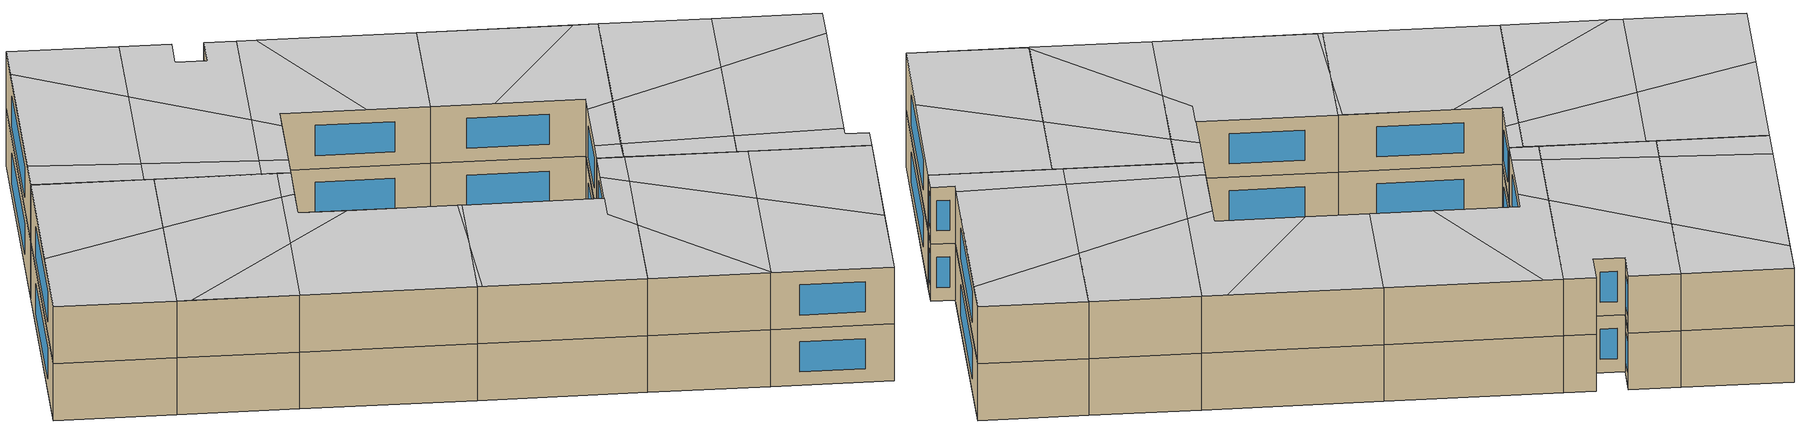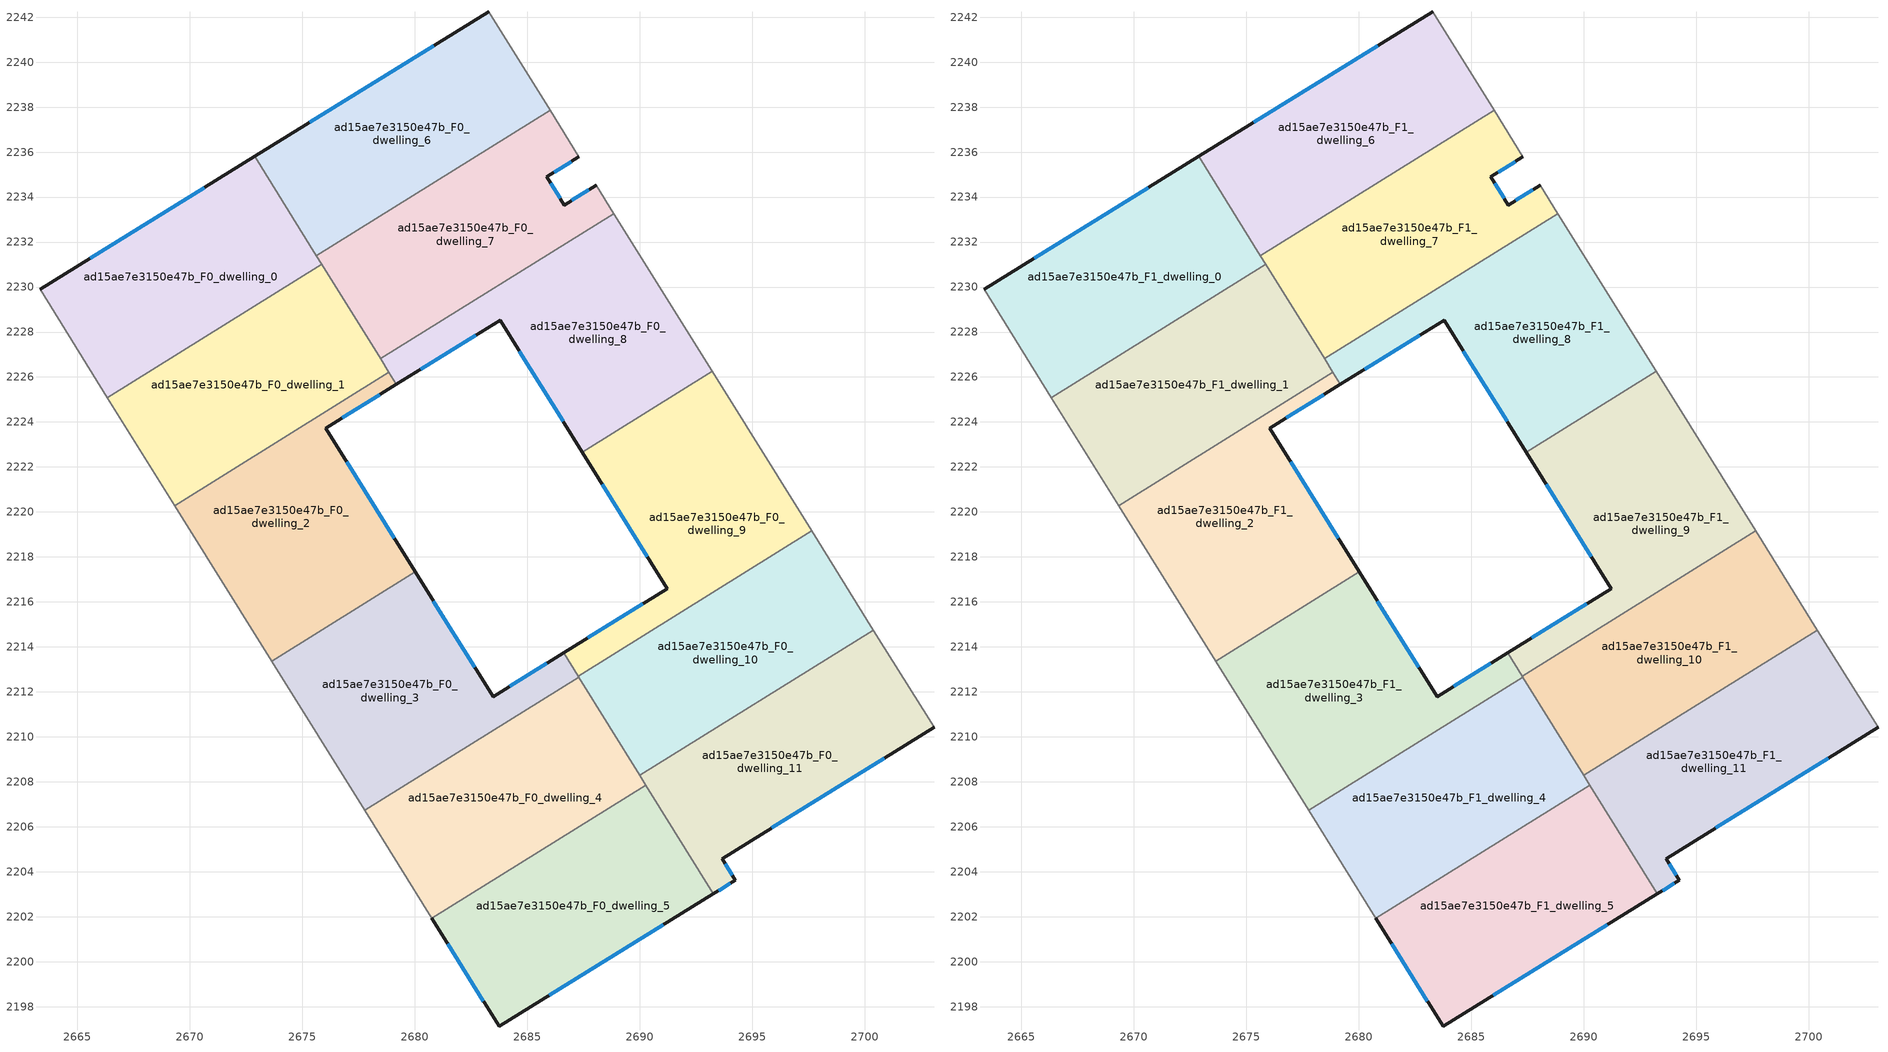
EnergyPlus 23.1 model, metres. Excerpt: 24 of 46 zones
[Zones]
ad15ae7e3150e47b_F0_dwelling_0
 floor ground (EU_floor_Construction): 2672.87,2235.8 2675.86,2231.01 2666.33,2225.08 2663.33,2229.9 z0
 wall outside (EU_wall_Construction): 2672.87,2235.8 2663.33,2229.9 z0:3
 wall to ad15ae7e3150e47b_F0_dwelling_1 (EU_wall_Construction): 2666.33,2225.08 2675.86,2231.01 z0:3
 wall adiabatic (EU_wall_Construction): 2663.33,2229.9 2666.33,2225.08 z0:3
 wall to ad15ae7e3150e47b_F0_dwelling_6 (EU_wall_Construction): 2675.62,2231.39 2672.87,2235.8 z0:3
 wall to ad15ae7e3150e47b_F0_dwelling_7 (EU_wall_Construction): 2675.86,2231.01 2675.62,2231.39 z0:3
 window (EU_Window_Construction): 2670.63,2234.42 2665.57,2231.28 z0.7:2.3
ad15ae7e3150e47b_F0_dwelling_1
 floor ground (EU_floor_Construction): 2675.86,2231.01 2678.85,2226.2 2669.33,2220.28 2666.33,2225.08 z0
 wall to ad15ae7e3150e47b_F0_dwelling_2 (EU_wall_Construction): 2669.33,2220.28 2678.85,2226.2 z0:3
 wall adiabatic (EU_wall_Construction): 2666.33,2225.08 2669.33,2220.28 z0:3
 wall to ad15ae7e3150e47b_F0_dwelling_7 (EU_wall_Construction): 2678.47,2226.81 2675.86,2231.01 z0:3
 wall to ad15ae7e3150e47b_F0_dwelling_8 (EU_wall_Construction): 2678.85,2226.2 2678.47,2226.81 z0:3
ad15ae7e3150e47b_F0_dwelling_10
 floor ground (EU_floor_Construction): 2697.65,2219.16 2700.39,2214.75 2690,2208.28 2687.26,2212.69 z0
 wall to ad15ae7e3150e47b_F0_dwelling_9 (EU_wall_Construction): 2697.65,2219.16 2687.26,2212.69 z0:3
 wall adiabatic (EU_wall_Construction): 2700.39,2214.75 2697.65,2219.16 z0:3
 wall to ad15ae7e3150e47b_F0_dwelling_11 (EU_wall_Construction): 2690,2208.28 2700.39,2214.75 z0:3
 wall to ad15ae7e3150e47b_F0_dwelling_4 (EU_wall_Construction): 2687.28,2212.65 2690,2208.28 z0:3
 wall to ad15ae7e3150e47b_F0_dwelling_3 (EU_wall_Construction): 2687.26,2212.69 2687.28,2212.65 z0:3
ad15ae7e3150e47b_F0_dwelling_11
 floor ground (EU_floor_Construction): 2700.39,2214.75 2703.09,2210.42 2693.66,2204.58 2694.26,2203.62 2693.28,2203.02 2690,2208.28 z0
 wall outside (EU_wall_Construction): 2693.28,2203.02 2694.26,2203.62 2693.66,2204.58 2703.09,2210.42 z0:3
 wall adiabatic (EU_wall_Construction): 2703.09,2210.42 2700.39,2214.75 z0:3
 wall to ad15ae7e3150e47b_F0_dwelling_5 (EU_wall_Construction): 2690.28,2207.84 2693.28,2203.02 z0:3
 wall to ad15ae7e3150e47b_F0_dwelling_4 (EU_wall_Construction): 2690,2208.28 2690.28,2207.84 z0:3
 window (EU_Window_Construction): 2693.51,2203.16 2694.03,2203.48 / 2695.87,2205.96 2700.87,2209.05 / 2694.12,2203.85 2693.8,2204.36 z0.7:2.3
ad15ae7e3150e47b_F0_dwelling_2
 floor ground (EU_floor_Construction): 2679.18,2225.67 2676.03,2223.72 2680.01,2217.34 2673.63,2213.37 2669.33,2220.28 2678.85,2226.2 z0
 wall outside (EU_wall_Construction): 2680.01,2217.34 2676.03,2223.72 2679.18,2225.67 z0:3
 wall to ad15ae7e3150e47b_F0_dwelling_3 (EU_wall_Construction): 2673.63,2213.37 2680.01,2217.34 z0:3
 wall adiabatic (EU_wall_Construction): 2669.33,2220.28 2673.63,2213.37 z0:3
 wall to ad15ae7e3150e47b_F0_dwelling_8 (EU_wall_Construction): 2679.18,2225.67 2678.85,2226.2 z0:3
 window (EU_Window_Construction): 2676.77,2224.18 2678.44,2225.21 / 2679.08,2218.84 2676.97,2222.22 z0.7:2.3
ad15ae7e3150e47b_F0_dwelling_3
 floor ground (EU_floor_Construction): 2686.61,2213.73 2687.28,2212.65 2677.77,2206.73 2673.63,2213.37 2680.01,2217.34 2683.48,2211.79 z0
 wall outside (EU_wall_Construction): 2686.61,2213.73 2683.48,2211.79 2680.01,2217.34 z0:3
 wall to ad15ae7e3150e47b_F0_dwelling_4 (EU_wall_Construction): 2677.77,2206.73 2687.28,2212.65 z0:3
 wall adiabatic (EU_wall_Construction): 2673.63,2213.37 2677.77,2206.73 z0:3
 wall to ad15ae7e3150e47b_F0_dwelling_9 (EU_wall_Construction): 2687.26,2212.69 2686.61,2213.73 z0:3
 window (EU_Window_Construction): 2685.88,2213.27 2684.21,2212.24 / 2682.66,2213.09 2680.83,2216.04 z0.7:2.3
ad15ae7e3150e47b_F0_dwelling_4
 floor ground (EU_floor_Construction): 2687.28,2212.65 2690.28,2207.84 2680.76,2201.92 2677.77,2206.73 z0
 wall to ad15ae7e3150e47b_F0_dwelling_5 (EU_wall_Construction): 2680.76,2201.92 2690.28,2207.84 z0:3
 wall adiabatic (EU_wall_Construction): 2677.77,2206.73 2680.76,2201.92 z0:3
ad15ae7e3150e47b_F0_dwelling_5
 floor ground (EU_floor_Construction): 2690.28,2207.84 2693.28,2203.02 2683.75,2197.12 2680.76,2201.92 z0
 wall outside (EU_wall_Construction): 2680.76,2201.92 2683.75,2197.12 2693.28,2203.02 z0:3
 window (EU_Window_Construction): 2685.99,2198.51 2691.04,2201.64 / 2681.46,2200.79 2683.05,2198.25 z0.7:2.3
ad15ae7e3150e47b_F0_dwelling_6
 floor ground (EU_floor_Construction): 2683.28,2242.25 2686.01,2237.85 2675.62,2231.39 2672.87,2235.8 z0
 wall outside (EU_wall_Construction): 2683.28,2242.25 2672.87,2235.8 z0:3
 wall to ad15ae7e3150e47b_F0_dwelling_7 (EU_wall_Construction): 2675.62,2231.39 2686.01,2237.85 z0:3
 wall adiabatic (EU_wall_Construction): 2686.01,2237.85 2683.28,2242.25 z0:3
 window (EU_Window_Construction): 2680.84,2240.74 2675.32,2237.32 z0.7:2.3
ad15ae7e3150e47b_F0_dwelling_7
 floor ground (EU_floor_Construction): 2687.29,2235.79 2685.86,2234.9 2686.64,2233.65 2688.06,2234.54 2688.85,2233.27 2678.47,2226.81 2675.62,2231.39 2686.01,2237.85 z0
 wall outside (EU_wall_Construction): 2688.06,2234.54 2686.64,2233.65 2685.86,2234.9 2687.29,2235.79 z0:3
 wall to ad15ae7e3150e47b_F0_dwelling_8 (EU_wall_Construction): 2678.47,2226.81 2688.85,2233.27 z0:3
 wall adiabatic (EU_wall_Construction): 2687.29,2235.79 2686.01,2237.85 / 2688.85,2233.27 2688.06,2234.54 z0:3
 window (EU_Window_Construction): 2686.19,2235.11 2686.96,2235.58 / 2686.46,2233.94 2686.04,2234.61 / 2687.73,2234.33 2686.97,2233.86 z0.7:2.3
ad15ae7e3150e47b_F0_dwelling_8
 floor ground (EU_floor_Construction): 2688.85,2233.27 2693.22,2226.25 2687.45,2222.66 2683.79,2228.53 2679.18,2225.67 2678.47,2226.81 z0
 wall outside (EU_wall_Construction): 2679.18,2225.67 2683.79,2228.53 2687.45,2222.66 z0:3
 wall adiabatic (EU_wall_Construction): 2693.22,2226.25 2688.85,2233.27 z0:3
 wall to ad15ae7e3150e47b_F0_dwelling_9 (EU_wall_Construction): 2687.45,2222.66 2693.22,2226.25 z0:3
 window (EU_Window_Construction): 2680.26,2226.34 2682.71,2227.85 / 2684.65,2227.15 2686.59,2224.04 z0.7:2.3
ad15ae7e3150e47b_F0_dwelling_9
 floor ground (EU_floor_Construction): 2693.22,2226.25 2697.65,2219.16 2687.26,2212.69 2686.61,2213.73 2691.23,2216.59 2687.45,2222.66 z0
 wall outside (EU_wall_Construction): 2687.45,2222.66 2691.23,2216.59 2686.61,2213.73 z0:3
 wall adiabatic (EU_wall_Construction): 2697.65,2219.16 2693.22,2226.25 z0:3
 window (EU_Window_Construction): 2690.15,2215.92 2687.7,2214.4 / 2688.34,2221.23 2690.34,2218.01 z0.7:2.3
ad15ae7e3150e47b_F1_dwelling_0
 floor to ad15ae7e3150e47b_F0_dwelling_0 (EU_floor_Construction): 2672.87,2235.8 2675.86,2231.01 2666.33,2225.08 2663.33,2229.9 z3
 wall outside (EU_wall_Construction): 2672.87,2235.8 2663.33,2229.9 z3:6
 wall to ad15ae7e3150e47b_F1_dwelling_1 (EU_wall_Construction): 2666.33,2225.08 2675.86,2231.01 z3:6
 wall adiabatic (EU_wall_Construction): 2663.33,2229.9 2666.33,2225.08 z3:6
 wall to ad15ae7e3150e47b_F1_dwelling_6 (EU_wall_Construction): 2675.62,2231.39 2672.87,2235.8 z3:6
 wall to ad15ae7e3150e47b_F1_dwelling_7 (EU_wall_Construction): 2675.86,2231.01 2675.62,2231.39 z3:6
 window (EU_Window_Construction): 2670.63,2234.42 2665.57,2231.28 z3.7:5.3
 ceiling to ad15ae7e3150e47b_F2_dwelling_3 (EU_floor_Construction): 2675.86,2231.01 2672.87,2235.8 2667.12,2232.24 2672.04,2228.64 z6
 ceiling to ad15ae7e3150e47b_F2_dwelling_4 (EU_floor_Construction): 2672.04,2228.64 2667.12,2232.24 2663.33,2229.9 2666.33,2225.08 z6
ad15ae7e3150e47b_F1_dwelling_1
 floor to ad15ae7e3150e47b_F0_dwelling_1 (EU_floor_Construction): 2675.86,2231.01 2678.85,2226.2 2669.33,2220.28 2666.33,2225.08 z3
 wall to ad15ae7e3150e47b_F1_dwelling_2 (EU_wall_Construction): 2669.33,2220.28 2678.85,2226.2 z3:6
 wall adiabatic (EU_wall_Construction): 2666.33,2225.08 2669.33,2220.28 z3:6
 wall to ad15ae7e3150e47b_F1_dwelling_7 (EU_wall_Construction): 2678.47,2226.81 2675.86,2231.01 z3:6
 wall to ad15ae7e3150e47b_F1_dwelling_8 (EU_wall_Construction): 2678.85,2226.2 2678.47,2226.81 z3:6
 ceiling to ad15ae7e3150e47b_F2_dwelling_4 (EU_floor_Construction): 2676.97,2225.03 2672.04,2228.64 2666.33,2225.08 2666.69,2224.51 2673.37,2222.79 z6
 ceiling to ad15ae7e3150e47b_F2_dwelling_3 (EU_floor_Construction): 2678.85,2226.2 2675.86,2231.01 2672.04,2228.64 2676.97,2225.03 z6
 ceiling to ad15ae7e3150e47b_F2_dwelling_5 (EU_floor_Construction): 2673.37,2222.79 2666.69,2224.51 2669.33,2220.28 z6
ad15ae7e3150e47b_F1_dwelling_10
 floor to ad15ae7e3150e47b_F0_dwelling_10 (EU_floor_Construction): 2697.65,2219.16 2700.39,2214.75 2690,2208.28 2687.26,2212.69 z3
 wall to ad15ae7e3150e47b_F1_dwelling_9 (EU_wall_Construction): 2697.65,2219.16 2687.26,2212.69 z3:6
 wall adiabatic (EU_wall_Construction): 2700.39,2214.75 2697.65,2219.16 z3:6
 wall to ad15ae7e3150e47b_F1_dwelling_11 (EU_wall_Construction): 2690,2208.28 2700.39,2214.75 z3:6
 wall to ad15ae7e3150e47b_F1_dwelling_4 (EU_wall_Construction): 2687.28,2212.65 2690,2208.28 z3:6
 wall to ad15ae7e3150e47b_F1_dwelling_3 (EU_wall_Construction): 2687.26,2212.69 2687.28,2212.65 z3:6
 ceiling adiabatic (EU_roof_Construction): 2700.39,2214.75 2697.65,2219.15 2691.6,2215.39 2696.61,2212.39 z6
 ceiling to ad15ae7e3150e47b_F2_dwelling_9 (EU_floor_Construction): 2696.61,2212.39 2691.6,2215.39 2688.29,2213.33 2691.23,2209.04 z6
 ceiling to ad15ae7e3150e47b_F2_dwelling_8 (EU_floor_Construction): 2691.23,2209.04 2688.29,2213.33 2687.26,2212.69 2690,2208.28 z6
ad15ae7e3150e47b_F1_dwelling_11
 floor to ad15ae7e3150e47b_F0_dwelling_11 (EU_floor_Construction): 2700.39,2214.75 2703.09,2210.42 2693.66,2204.58 2694.26,2203.62 2693.28,2203.02 2690,2208.28 z3
 wall outside (EU_wall_Construction): 2693.28,2203.02 2694.26,2203.62 2693.66,2204.58 2703.09,2210.42 z3:6
 wall adiabatic (EU_wall_Construction): 2703.09,2210.42 2700.39,2214.75 z3:6
 wall to ad15ae7e3150e47b_F1_dwelling_5 (EU_wall_Construction): 2690.28,2207.84 2693.28,2203.02 z3:6
 wall to ad15ae7e3150e47b_F1_dwelling_4 (EU_wall_Construction): 2690,2208.28 2690.28,2207.84 z3:6
 window (EU_Window_Construction): 2693.51,2203.16 2694.03,2203.48 / 2695.87,2205.96 2700.87,2209.05 / 2694.12,2203.85 2693.8,2204.36 z3.7:5.3
 ceiling to ad15ae7e3150e47b_F2_dwelling_9 (EU_floor_Construction): 2701.52,2209.46 2696.61,2212.39 2691.23,2209.04 2694.09,2204.85 z6
 ceiling adiabatic (EU_roof_Construction): 2703.09,2210.42 2700.39,2214.75 2696.61,2212.39 2701.52,2209.46 z6
 ceiling to ad15ae7e3150e47b_F2_dwelling_8 (EU_floor_Construction): 2694.26,2203.62 2693.66,2204.58 2694.09,2204.85 2691.23,2209.04 2690,2208.28 2693.28,2203.02 z6
ad15ae7e3150e47b_F1_dwelling_2
 floor to ad15ae7e3150e47b_F0_dwelling_2 (EU_floor_Construction): 2679.18,2225.67 2676.03,2223.72 2680.01,2217.34 2673.63,2213.37 2669.33,2220.28 2678.85,2226.2 z3
 wall outside (EU_wall_Construction): 2680.01,2217.34 2676.03,2223.72 2679.18,2225.67 z3:6
 wall to ad15ae7e3150e47b_F1_dwelling_3 (EU_wall_Construction): 2673.63,2213.37 2680.01,2217.34 z3:6
 wall adiabatic (EU_wall_Construction): 2669.33,2220.28 2673.63,2213.37 z3:6
 wall to ad15ae7e3150e47b_F1_dwelling_8 (EU_wall_Construction): 2679.18,2225.67 2678.85,2226.2 z3:6
 window (EU_Window_Construction): 2676.77,2224.18 2678.44,2225.21 / 2679.08,2218.84 2676.97,2222.22 z3.7:5.3
 ceiling to ad15ae7e3150e47b_F2_dwelling_5 (EU_floor_Construction): 2677.15,2215.56 2679.91,2217.51 2677.23,2221.8 2673.37,2222.79 2669.33,2220.28 2673.63,2213.37 z6
 ceiling to ad15ae7e3150e47b_F2_dwelling_4 (EU_floor_Construction): 2677.23,2221.8 2676.03,2223.72 2677.51,2224.64 2676.97,2225.03 2673.37,2222.79 z6
 ceiling to ad15ae7e3150e47b_F2_dwelling_6 (EU_floor_Construction): 2680.01,2217.34 2679.91,2217.51 2677.15,2215.56 z6
 ceiling to ad15ae7e3150e47b_F2_dwelling_3 (EU_floor_Construction): 2679.18,2225.67 2678.85,2226.2 2676.97,2225.03 2677.51,2224.64 z6
ad15ae7e3150e47b_F1_dwelling_3
 floor to ad15ae7e3150e47b_F0_dwelling_3 (EU_floor_Construction): 2686.61,2213.73 2687.28,2212.65 2677.77,2206.73 2673.63,2213.37 2680.01,2217.34 2683.48,2211.79 z3
 wall outside (EU_wall_Construction): 2686.61,2213.73 2683.48,2211.79 2680.01,2217.34 z3:6
 wall to ad15ae7e3150e47b_F1_dwelling_4 (EU_wall_Construction): 2677.77,2206.73 2687.28,2212.65 z3:6
 wall adiabatic (EU_wall_Construction): 2673.63,2213.37 2677.77,2206.73 z3:6
 wall to ad15ae7e3150e47b_F1_dwelling_9 (EU_wall_Construction): 2687.26,2212.69 2686.61,2213.73 z3:6
 window (EU_Window_Construction): 2685.88,2213.27 2684.21,2212.24 / 2682.66,2213.09 2680.83,2216.04 z3.7:5.3
 ceiling to ad15ae7e3150e47b_F2_dwelling_6 (EU_floor_Construction): 2681.99,2209.36 2682.24,2211.02 2683.48,2211.79 2680.01,2217.34 2677.15,2215.56 2673.76,2213.16 2677.77,2206.73 z6
 ceiling to ad15ae7e3150e47b_F2_dwelling_5 (EU_floor_Construction): 2677.15,2215.56 2673.63,2213.37 2673.76,2213.16 z6
 ceiling to ad15ae7e3150e47b_F2_dwelling_7 (EU_floor_Construction): 2685.39,2211.48 2685.12,2212.8 2682.24,2211.01 2681.99,2209.36 z6
 ceiling to ad15ae7e3150e47b_F2_dwelling_8 (EU_floor_Construction): 2687.28,2212.65 2686.61,2213.73 2685.12,2212.8 2685.39,2211.48 z6
ad15ae7e3150e47b_F1_dwelling_4
 floor to ad15ae7e3150e47b_F0_dwelling_4 (EU_floor_Construction): 2687.28,2212.65 2690.28,2207.84 2680.76,2201.92 2677.77,2206.73 z3
 wall to ad15ae7e3150e47b_F1_dwelling_5 (EU_wall_Construction): 2680.76,2201.92 2690.28,2207.84 z3:6
 wall adiabatic (EU_wall_Construction): 2677.77,2206.73 2680.76,2201.92 z3:6
 ceiling to ad15ae7e3150e47b_F2_dwelling_7 (EU_floor_Construction): 2686.59,2205.55 2685.39,2211.48 2681.99,2209.36 2680.86,2201.99 z6
 ceiling to ad15ae7e3150e47b_F2_dwelling_8 (EU_floor_Construction): 2690.28,2207.84 2687.28,2212.65 2685.39,2211.48 2686.59,2205.55 z6
 ceiling adiabatic (EU_roof_Construction): 2680.86,2201.99 2681.99,2209.36 2677.77,2206.73 2680.76,2201.92 z6
ad15ae7e3150e47b_F1_dwelling_5
 floor to ad15ae7e3150e47b_F0_dwelling_5 (EU_floor_Construction): 2690.28,2207.84 2693.28,2203.02 2683.75,2197.12 2680.76,2201.92 z3
 wall outside (EU_wall_Construction): 2680.76,2201.92 2683.75,2197.12 2693.28,2203.02 z3:6
 window (EU_Window_Construction): 2685.99,2198.51 2691.04,2201.64 / 2681.46,2200.79 2683.05,2198.25 z3.7:5.3
 ceiling to ad15ae7e3150e47b_F2_dwelling_7 (EU_floor_Construction): 2687.79,2199.62 2686.59,2205.55 2680.86,2201.99 2680.84,2201.8 2683.75,2197.12 z6
 ceiling adiabatic (EU_roof_Construction): 2693.28,2203.02 2690.28,2207.84 2686.59,2205.55 2687.79,2199.62 z6
ad15ae7e3150e47b_F1_dwelling_6
 floor to ad15ae7e3150e47b_F0_dwelling_6 (EU_floor_Construction): 2683.28,2242.25 2686.01,2237.85 2675.62,2231.39 2672.87,2235.8 z3
 wall outside (EU_wall_Construction): 2683.28,2242.25 2672.87,2235.8 z3:6
 wall to ad15ae7e3150e47b_F1_dwelling_7 (EU_wall_Construction): 2675.62,2231.39 2686.01,2237.85 z3:6
 wall adiabatic (EU_wall_Construction): 2686.01,2237.85 2683.28,2242.25 z3:6
 window (EU_Window_Construction): 2680.84,2240.74 2675.32,2237.32 z3.7:5.3
 ceiling to ad15ae7e3150e47b_F2_dwelling_2 (EU_floor_Construction): 2682.1,2235.42 2681.52,2241.16 2674.32,2236.7 2676.87,2232.16 z6
 ceiling to ad15ae7e3150e47b_F2_dwelling_1 (EU_floor_Construction): 2686.01,2237.85 2683.28,2242.25 2681.52,2241.16 2682.1,2235.42 z6
 ceiling to ad15ae7e3150e47b_F2_dwelling_3 (EU_floor_Construction): 2676.87,2232.16 2674.32,2236.7 2672.87,2235.8 2675.62,2231.39 z6
ad15ae7e3150e47b_F1_dwelling_7
 floor to ad15ae7e3150e47b_F0_dwelling_7 (EU_floor_Construction): 2687.29,2235.79 2685.86,2234.9 2686.64,2233.65 2688.06,2234.54 2688.85,2233.27 2678.47,2226.81 2675.62,2231.39 2686.01,2237.85 z3
 wall outside (EU_wall_Construction): 2688.06,2234.54 2686.64,2233.65 2685.86,2234.9 2687.29,2235.79 z3:6
 wall to ad15ae7e3150e47b_F1_dwelling_8 (EU_wall_Construction): 2678.47,2226.81 2688.85,2233.27 z3:6
 wall adiabatic (EU_wall_Construction): 2687.29,2235.79 2686.01,2237.85 / 2688.85,2233.27 2688.06,2234.54 z3:6
 window (EU_Window_Construction): 2686.19,2235.11 2686.96,2235.58 / 2686.46,2233.94 2686.04,2234.61 / 2687.73,2234.33 2686.97,2233.86 z3.7:5.3
 ceiling to ad15ae7e3150e47b_F2_dwelling_1 (EU_floor_Construction): 2688.85,2233.27 2688.06,2234.54 2686.64,2233.65 2685.86,2234.9 2687.29,2235.79 2686.01,2237.85 2682.1,2235.42 2682.7,2229.44 z6
 ceiling to ad15ae7e3150e47b_F2_dwelling_2 (EU_floor_Construction): 2682.7,2229.44 2682.1,2235.42 2676.87,2232.16 2679.52,2227.46 z6
 ceiling to ad15ae7e3150e47b_F2_dwelling_3 (EU_floor_Construction): 2679.52,2227.46 2676.87,2232.16 2675.62,2231.39 2678.47,2226.81 z6
ad15ae7e3150e47b_F1_dwelling_8
 floor to ad15ae7e3150e47b_F0_dwelling_8 (EU_floor_Construction): 2688.85,2233.27 2693.22,2226.25 2687.45,2222.66 2683.79,2228.53 2679.18,2225.67 2678.47,2226.81 z3
 wall outside (EU_wall_Construction): 2679.18,2225.67 2683.79,2228.53 2687.45,2222.66 z3:6
 wall adiabatic (EU_wall_Construction): 2693.22,2226.25 2688.85,2233.27 z3:6
 wall to ad15ae7e3150e47b_F1_dwelling_9 (EU_wall_Construction): 2687.45,2222.66 2693.22,2226.25 z3:6
 window (EU_Window_Construction): 2680.26,2226.34 2682.71,2227.85 / 2684.65,2227.15 2686.59,2224.04 z3.7:5.3
 ceiling to ad15ae7e3150e47b_F2_dwelling_0 (EU_floor_Construction): 2693.22,2226.25 2689.34,2232.49 2685.92,2225.11 2687.45,2222.66 z6
 ceiling to ad15ae7e3150e47b_F2_dwelling_1 (EU_floor_Construction): 2685.92,2225.11 2689.34,2232.49 2688.85,2233.27 2682.7,2229.44 2682.85,2227.94 2683.79,2228.53 z6
 ceiling to ad15ae7e3150e47b_F2_dwelling_2 (EU_floor_Construction): 2682.85,2227.94 2682.7,2229.44 2679.52,2227.46 2680.18,2226.29 z6
 ceiling to ad15ae7e3150e47b_F2_dwelling_3 (EU_floor_Construction): 2680.18,2226.29 2679.52,2227.46 2678.47,2226.81 2679.18,2225.67 z6
ad15ae7e3150e47b_F1_dwelling_9
 floor to ad15ae7e3150e47b_F0_dwelling_9 (EU_floor_Construction): 2693.22,2226.25 2697.65,2219.16 2687.26,2212.69 2686.61,2213.73 2691.23,2216.59 2687.45,2222.66 z3
 wall outside (EU_wall_Construction): 2687.45,2222.66 2691.23,2216.59 2686.61,2213.73 z3:6
 wall adiabatic (EU_wall_Construction): 2697.65,2219.16 2693.22,2226.25 z3:6
 window (EU_Window_Construction): 2690.15,2215.92 2687.7,2214.4 / 2688.34,2221.23 2690.34,2218.01 z3.7:5.3
 ceiling to ad15ae7e3150e47b_F2_dwelling_0 (EU_floor_Construction): 2697.02,2220.16 2693.22,2226.25 2687.45,2222.66 2689.01,2220.16 z6
 ceiling to ad15ae7e3150e47b_F2_dwelling_9 (EU_floor_Construction): 2691.6,2215.39 2690.43,2216.09 2687.61,2214.34 2688.29,2213.33 z6
 ceiling to ad15ae7e3150e47b_F2_dwelling_10 (EU_floor_Construction): 2697.65,2219.15 2697.02,2220.16 2689.01,2220.16 2691.23,2216.59 2690.43,2216.09 2691.6,2215.39 z6
 ceiling to ad15ae7e3150e47b_F2_dwelling_8 (EU_floor_Construction): 2688.29,2213.33 2687.61,2214.34 2686.61,2213.73 2687.26,2212.69 z6
[Building]
EU S2 Campaign: North Axis=0; Terrain=City; Solar Distribution=FullExterior
[Site:Location]
Budapest.Ferenc.Liszt.Intl.AP: Latitude=47.437; Longitude=19.256; Time Zone=1; Elevation=185
[SizingPeriod:WeatherFileDays]
AnnualSizingPeriod: Begin Month=1; Begin Day of Month=1; End Month=12; End Day of Month=31; Day of Week for Start Day=Monday; Use Weather File Daylight Saving Period=No; Use Weather File Rain and Snow Indicators=No
[MATERIAL]
EU_InternalMass_Material: Roughness=MediumRough; Thickness=0.1; Conductivity=1; Density=1800; Specific Heat=900; Thermal Absorptance=0.9; Solar Absorptance=0.7; Visible Absorptance=0.7
[MATERIAL:NOMASS] Roughness=MediumRough; Thermal Absorptance=0.9; Solar Absorptance=0.7; Visible Absorptance=0.7
Name | Thermal Resistance
EU_wall_NoMass | 0.832559
EU_roof_NoMass | 1.39638
EU_floor_NoMass | 0.872794
[WINDOWMATERIAL:SIMPLEGLAZINGSYSTEM]
EU_Window_SimpleGlazing: UFactor=2.79869; Solar Heat Gain Coefficient=0.75; Visible Transmittance=0.75
[CONSTRUCTION]
EU_wall_Construction: EU_wall_NoMass
EU_roof_Construction: EU_roof_NoMass
EU_floor_Construction: EU_floor_NoMass
EU_Window_Construction: EU_Window_SimpleGlazing
EU_InternalMass_Construction: EU_InternalMass_Material
[ZONE] Type=1; Multiplier=1; Ceiling Height=autocalculate; Floor Area=autocalculate; Part of Total Floor Area=Yes
Name | Volume
ad15ae7e3150e47b_F0_dwelling_0; ad15ae7e3150e47b_F1_dwelling_0 | 190.538
ad15ae7e3150e47b_F0_dwelling_1; ad15ae7e3150e47b_F1_dwelling_1 | 190.508
ad15ae7e3150e47b_F0_dwelling_10; ad15ae7e3150e47b_F1_dwelling_10 | 190.548
ad15ae7e3150e47b_F0_dwelling_11; ad15ae7e3150e47b_F1_dwelling_11 | 190.506
ad15ae7e3150e47b_F0_dwelling_2; ad15ae7e3150e47b_F1_dwelling_2 | 190.51
ad15ae7e3150e47b_F0_dwelling_3; ad15ae7e3150e47b_F1_dwelling_3 | 190.528
ad15ae7e3150e47b_F0_dwelling_4; ad15ae7e3150e47b_F1_dwelling_4 | 190.527
ad15ae7e3150e47b_F0_dwelling_5; ad15ae7e3150e47b_F1_dwelling_5 | 190.553
ad15ae7e3150e47b_F0_dwelling_6; ad15ae7e3150e47b_F1_dwelling_6 | 190.519
ad15ae7e3150e47b_F0_dwelling_7; ad15ae7e3150e47b_F1_dwelling_7 | 190.54
ad15ae7e3150e47b_F0_dwelling_8; ad15ae7e3150e47b_F1_dwelling_8 | 190.512
ad15ae7e3150e47b_F0_dwelling_9; ad15ae7e3150e47b_F1_dwelling_9 | 190.549
[INTERNALMASS] Construction=EU_InternalMass_Construction
Name | Zone or ZoneList | Surface Area
ad15ae7e3150e47b_F0_dwelling_0_EU_InternalMass | ad15ae7e3150e47b_F0_dwelling_0 | 63.5127
ad15ae7e3150e47b_F0_dwelling_1_EU_InternalMass | ad15ae7e3150e47b_F0_dwelling_1 | 63.5027
ad15ae7e3150e47b_F0_dwelling_2_EU_InternalMass | ad15ae7e3150e47b_F0_dwelling_2 | 63.5034
ad15ae7e3150e47b_F0_dwelling_3_EU_InternalMass | ad15ae7e3150e47b_F0_dwelling_3 | 63.5095
ad15ae7e3150e47b_F0_dwelling_4_EU_InternalMass | ad15ae7e3150e47b_F0_dwelling_4 | 63.5091
ad15ae7e3150e47b_F0_dwelling_5_EU_InternalMass | ad15ae7e3150e47b_F0_dwelling_5 | 63.5177
ad15ae7e3150e47b_F0_dwelling_6_EU_InternalMass | ad15ae7e3150e47b_F0_dwelling_6 | 63.5062
ad15ae7e3150e47b_F0_dwelling_7_EU_InternalMass | ad15ae7e3150e47b_F0_dwelling_7 | 63.5135
ad15ae7e3150e47b_F0_dwelling_8_EU_InternalMass | ad15ae7e3150e47b_F0_dwelling_8 | 63.5042
ad15ae7e3150e47b_F0_dwelling_9_EU_InternalMass | ad15ae7e3150e47b_F0_dwelling_9 | 63.5163
ad15ae7e3150e47b_F0_dwelling_10_EU_InternalMass | ad15ae7e3150e47b_F0_dwelling_10 | 63.5161
ad15ae7e3150e47b_F0_dwelling_11_EU_InternalMass | ad15ae7e3150e47b_F0_dwelling_11 | 63.5021
ad15ae7e3150e47b_F1_dwelling_0_EU_InternalMass | ad15ae7e3150e47b_F1_dwelling_0 | 63.5127
ad15ae7e3150e47b_F1_dwelling_1_EU_InternalMass | ad15ae7e3150e47b_F1_dwelling_1 | 63.5027
ad15ae7e3150e47b_F1_dwelling_2_EU_InternalMass | ad15ae7e3150e47b_F1_dwelling_2 | 63.5034
ad15ae7e3150e47b_F1_dwelling_3_EU_InternalMass | ad15ae7e3150e47b_F1_dwelling_3 | 63.5095
ad15ae7e3150e47b_F1_dwelling_4_EU_InternalMass | ad15ae7e3150e47b_F1_dwelling_4 | 63.5091
ad15ae7e3150e47b_F1_dwelling_5_EU_InternalMass | ad15ae7e3150e47b_F1_dwelling_5 | 63.5177
ad15ae7e3150e47b_F1_dwelling_6_EU_InternalMass | ad15ae7e3150e47b_F1_dwelling_6 | 63.5062
ad15ae7e3150e47b_F1_dwelling_7_EU_InternalMass | ad15ae7e3150e47b_F1_dwelling_7 | 63.5135
ad15ae7e3150e47b_F1_dwelling_8_EU_InternalMass | ad15ae7e3150e47b_F1_dwelling_8 | 63.5042
ad15ae7e3150e47b_F1_dwelling_9_EU_InternalMass | ad15ae7e3150e47b_F1_dwelling_9 | 63.5163
ad15ae7e3150e47b_F1_dwelling_10_EU_InternalMass | ad15ae7e3150e47b_F1_dwelling_10 | 63.5161
ad15ae7e3150e47b_F1_dwelling_11_EU_InternalMass | ad15ae7e3150e47b_F1_dwelling_11 | 63.5021
[OTHEREQUIPMENT] Fuel Type=Electricity; Design Level Calculation Method=Watts/Area; Power per Zone Floor Area=1; Fraction Latent=0; Fraction Radiant=0; Fraction Lost=0; Carbon Dioxide Generation Rate=0; EndUse Subcategory=EU_Step8_InternalGains
Name | Zone or ZoneList or Space or SpaceList | Schedule
EU_Step8_InternalGain_ad15ae7e3150e47b_F0_dwelling_0_f000 | ad15ae7e3150e47b_F0_dwelling_0 | EU_Step8_GainSchedule_ad15ae7e3150e47b_F0_dwelling_0_f000
EU_Step8_InternalGain_ad15ae7e3150e47b_F0_dwelling_1_f000 | ad15ae7e3150e47b_F0_dwelling_1 | EU_Step8_GainSchedule_ad15ae7e3150e47b_F0_dwelling_1_f000
EU_Step8_InternalGain_ad15ae7e3150e47b_F0_dwelling_2_f000 | ad15ae7e3150e47b_F0_dwelling_2 | EU_Step8_GainSchedule_ad15ae7e3150e47b_F0_dwelling_2_f000
EU_Step8_InternalGain_ad15ae7e3150e47b_F0_dwelling_3_f000 | ad15ae7e3150e47b_F0_dwelling_3 | EU_Step8_GainSchedule_ad15ae7e3150e47b_F0_dwelling_3_f000
EU_Step8_InternalGain_ad15ae7e3150e47b_F0_dwelling_4_f000 | ad15ae7e3150e47b_F0_dwelling_4 | EU_Step8_GainSchedule_ad15ae7e3150e47b_F0_dwelling_4_f000
EU_Step8_InternalGain_ad15ae7e3150e47b_F0_dwelling_5_f000 | ad15ae7e3150e47b_F0_dwelling_5 | EU_Step8_GainSchedule_ad15ae7e3150e47b_F0_dwelling_5_f000
EU_Step8_InternalGain_ad15ae7e3150e47b_F0_dwelling_6_f000 | ad15ae7e3150e47b_F0_dwelling_6 | EU_Step8_GainSchedule_ad15ae7e3150e47b_F0_dwelling_6_f000
EU_Step8_InternalGain_ad15ae7e3150e47b_F0_dwelling_7_f000 | ad15ae7e3150e47b_F0_dwelling_7 | EU_Step8_GainSchedule_ad15ae7e3150e47b_F0_dwelling_7_f000
EU_Step8_InternalGain_ad15ae7e3150e47b_F0_dwelling_8_f000 | ad15ae7e3150e47b_F0_dwelling_8 | EU_Step8_GainSchedule_ad15ae7e3150e47b_F0_dwelling_8_f000
EU_Step8_InternalGain_ad15ae7e3150e47b_F0_dwelling_9_f000 | ad15ae7e3150e47b_F0_dwelling_9 | EU_Step8_GainSchedule_ad15ae7e3150e47b_F0_dwelling_9_f000
EU_Step8_InternalGain_ad15ae7e3150e47b_F0_dwelling_10_f000 | ad15ae7e3150e47b_F0_dwelling_10 | EU_Step8_GainSchedule_ad15ae7e3150e47b_F0_dwelling_10_f000
EU_Step8_InternalGain_ad15ae7e3150e47b_F0_dwelling_11_f000 | ad15ae7e3150e47b_F0_dwelling_11 | EU_Step8_GainSchedule_ad15ae7e3150e47b_F0_dwelling_11_f000
EU_Step8_InternalGain_ad15ae7e3150e47b_F1_dwelling_0_f000 | ad15ae7e3150e47b_F1_dwelling_0 | EU_Step8_GainSchedule_ad15ae7e3150e47b_F1_dwelling_0_f000
EU_Step8_InternalGain_ad15ae7e3150e47b_F1_dwelling_1_f000 | ad15ae7e3150e47b_F1_dwelling_1 | EU_Step8_GainSchedule_ad15ae7e3150e47b_F1_dwelling_1_f000
EU_Step8_InternalGain_ad15ae7e3150e47b_F1_dwelling_2_f000 | ad15ae7e3150e47b_F1_dwelling_2 | EU_Step8_GainSchedule_ad15ae7e3150e47b_F1_dwelling_2_f000
EU_Step8_InternalGain_ad15ae7e3150e47b_F1_dwelling_3_f000 | ad15ae7e3150e47b_F1_dwelling_3 | EU_Step8_GainSchedule_ad15ae7e3150e47b_F1_dwelling_3_f000
EU_Step8_InternalGain_ad15ae7e3150e47b_F1_dwelling_4_f000 | ad15ae7e3150e47b_F1_dwelling_4 | EU_Step8_GainSchedule_ad15ae7e3150e47b_F1_dwelling_4_f000
EU_Step8_InternalGain_ad15ae7e3150e47b_F1_dwelling_5_f000 | ad15ae7e3150e47b_F1_dwelling_5 | EU_Step8_GainSchedule_ad15ae7e3150e47b_F1_dwelling_5_f000
EU_Step8_InternalGain_ad15ae7e3150e47b_F1_dwelling_6_f000 | ad15ae7e3150e47b_F1_dwelling_6 | EU_Step8_GainSchedule_ad15ae7e3150e47b_F1_dwelling_6_f000
EU_Step8_InternalGain_ad15ae7e3150e47b_F1_dwelling_7_f000 | ad15ae7e3150e47b_F1_dwelling_7 | EU_Step8_GainSchedule_ad15ae7e3150e47b_F1_dwelling_7_f000
EU_Step8_InternalGain_ad15ae7e3150e47b_F1_dwelling_8_f000 | ad15ae7e3150e47b_F1_dwelling_8 | EU_Step8_GainSchedule_ad15ae7e3150e47b_F1_dwelling_8_f000
EU_Step8_InternalGain_ad15ae7e3150e47b_F1_dwelling_9_f000 | ad15ae7e3150e47b_F1_dwelling_9 | EU_Step8_GainSchedule_ad15ae7e3150e47b_F1_dwelling_9_f000
EU_Step8_InternalGain_ad15ae7e3150e47b_F1_dwelling_10_f000 | ad15ae7e3150e47b_F1_dwelling_10 | EU_Step8_GainSchedule_ad15ae7e3150e47b_F1_dwelling_10_f000
EU_Step8_InternalGain_ad15ae7e3150e47b_F1_dwelling_11_f000 | ad15ae7e3150e47b_F1_dwelling_11 | EU_Step8_GainSchedule_ad15ae7e3150e47b_F1_dwelling_11_f000
[ZONEVENTILATION:DESIGNFLOWRATE] Schedule=EU_AlwaysOn; Design Flow Rate Calculation Method=AirChanges/Hour; Air Changes per Hour=0.475469; Ventilation Type=Natural; Fan Pressure Rise=0; Fan Total Efficiency=1; Constant Term Coefficient=1; Temperature Term Coefficient=0; Velocity Term Coefficient=0; Velocity Squared Term Coefficient=0; Minimum Indoor Temperature=-100; Maximum Indoor Temperature=100; Delta Temperature=-100; Minimum Outdoor Temperature=-100; Maximum Outdoor Temperature=100; Maximum Wind Speed=40
Name | Zone or ZoneList or Space or SpaceList
EU_ConstantAir_ad15ae7e3150e47b_F0_dwelling_0 | ad15ae7e3150e47b_F0_dwelling_0
EU_ConstantAir_ad15ae7e3150e47b_F0_dwelling_1 | ad15ae7e3150e47b_F0_dwelling_1
EU_ConstantAir_ad15ae7e3150e47b_F0_dwelling_2 | ad15ae7e3150e47b_F0_dwelling_2
EU_ConstantAir_ad15ae7e3150e47b_F0_dwelling_3 | ad15ae7e3150e47b_F0_dwelling_3
EU_ConstantAir_ad15ae7e3150e47b_F0_dwelling_4 | ad15ae7e3150e47b_F0_dwelling_4
EU_ConstantAir_ad15ae7e3150e47b_F0_dwelling_5 | ad15ae7e3150e47b_F0_dwelling_5
EU_ConstantAir_ad15ae7e3150e47b_F0_dwelling_6 | ad15ae7e3150e47b_F0_dwelling_6
EU_ConstantAir_ad15ae7e3150e47b_F0_dwelling_7 | ad15ae7e3150e47b_F0_dwelling_7
EU_ConstantAir_ad15ae7e3150e47b_F0_dwelling_8 | ad15ae7e3150e47b_F0_dwelling_8
EU_ConstantAir_ad15ae7e3150e47b_F0_dwelling_9 | ad15ae7e3150e47b_F0_dwelling_9
EU_ConstantAir_ad15ae7e3150e47b_F0_dwelling_10 | ad15ae7e3150e47b_F0_dwelling_10
EU_ConstantAir_ad15ae7e3150e47b_F0_dwelling_11 | ad15ae7e3150e47b_F0_dwelling_11
EU_ConstantAir_ad15ae7e3150e47b_F1_dwelling_0 | ad15ae7e3150e47b_F1_dwelling_0
EU_ConstantAir_ad15ae7e3150e47b_F1_dwelling_1 | ad15ae7e3150e47b_F1_dwelling_1
EU_ConstantAir_ad15ae7e3150e47b_F1_dwelling_2 | ad15ae7e3150e47b_F1_dwelling_2
EU_ConstantAir_ad15ae7e3150e47b_F1_dwelling_3 | ad15ae7e3150e47b_F1_dwelling_3
EU_ConstantAir_ad15ae7e3150e47b_F1_dwelling_4 | ad15ae7e3150e47b_F1_dwelling_4
EU_ConstantAir_ad15ae7e3150e47b_F1_dwelling_5 | ad15ae7e3150e47b_F1_dwelling_5
EU_ConstantAir_ad15ae7e3150e47b_F1_dwelling_6 | ad15ae7e3150e47b_F1_dwelling_6
EU_ConstantAir_ad15ae7e3150e47b_F1_dwelling_7 | ad15ae7e3150e47b_F1_dwelling_7
EU_ConstantAir_ad15ae7e3150e47b_F1_dwelling_8 | ad15ae7e3150e47b_F1_dwelling_8
EU_ConstantAir_ad15ae7e3150e47b_F1_dwelling_9 | ad15ae7e3150e47b_F1_dwelling_9
EU_ConstantAir_ad15ae7e3150e47b_F1_dwelling_10 | ad15ae7e3150e47b_F1_dwelling_10
EU_ConstantAir_ad15ae7e3150e47b_F1_dwelling_11 | ad15ae7e3150e47b_F1_dwelling_11
[HVACTEMPLATE:THERMOSTAT] Constant Heating Setpoint=20; Constant Cooling Setpoint=50
EU_HeatOnly_ad15ae7e3150e47b_F0_dwelling_0; EU_HeatOnly_ad15ae7e3150e47b_F0_dwelling_1; EU_HeatOnly_ad15ae7e3150e47b_F0_dwelling_2; EU_HeatOnly_ad15ae7e3150e47b_F0_dwelling_3; EU_HeatOnly_ad15ae7e3150e47b_F0_dwelling_4; EU_HeatOnly_ad15ae7e3150e47b_F0_dwelling_5; EU_HeatOnly_ad15ae7e3150e47b_F0_dwelling_6; EU_HeatOnly_ad15ae7e3150e47b_F0_dwelling_7; EU_HeatOnly_ad15ae7e3150e47b_F0_dwelling_8; EU_HeatOnly_ad15ae7e3150e47b_F0_dwelling_9; EU_HeatOnly_ad15ae7e3150e47b_F0_dwelling_10; EU_HeatOnly_ad15ae7e3150e47b_F0_dwelling_11; EU_HeatOnly_ad15ae7e3150e47b_F1_dwelling_0; EU_HeatOnly_ad15ae7e3150e47b_F1_dwelling_1; EU_HeatOnly_ad15ae7e3150e47b_F1_dwelling_2; EU_HeatOnly_ad15ae7e3150e47b_F1_dwelling_3; EU_HeatOnly_ad15ae7e3150e47b_F1_dwelling_4; EU_HeatOnly_ad15ae7e3150e47b_F1_dwelling_5; EU_HeatOnly_ad15ae7e3150e47b_F1_dwelling_6; EU_HeatOnly_ad15ae7e3150e47b_F1_dwelling_7; EU_HeatOnly_ad15ae7e3150e47b_F1_dwelling_8; EU_HeatOnly_ad15ae7e3150e47b_F1_dwelling_9; EU_HeatOnly_ad15ae7e3150e47b_F1_dwelling_10; EU_HeatOnly_ad15ae7e3150e47b_F1_dwelling_11; EU_HeatOnly_ad15ae7e3150e47b_F2_dwelling_0; EU_HeatOnly_ad15ae7e3150e47b_F2_dwelling_1; EU_HeatOnly_ad15ae7e3150e47b_F2_dwelling_2; EU_HeatOnly_ad15ae7e3150e47b_F2_dwelling_3; EU_HeatOnly_ad15ae7e3150e47b_F2_dwelling_4; EU_HeatOnly_ad15ae7e3150e47b_F2_dwelling_5; EU_HeatOnly_ad15ae7e3150e47b_F2_dwelling_6; EU_HeatOnly_ad15ae7e3150e47b_F2_dwelling_7; EU_HeatOnly_ad15ae7e3150e47b_F2_dwelling_8; EU_HeatOnly_ad15ae7e3150e47b_F2_dwelling_9; EU_HeatOnly_ad15ae7e3150e47b_F2_dwelling_10; EU_HeatOnly_ad15ae7e3150e47b_F3_dwelling_0; EU_HeatOnly_ad15ae7e3150e47b_F3_dwelling_1; EU_HeatOnly_ad15ae7e3150e47b_F3_dwelling_2; EU_HeatOnly_ad15ae7e3150e47b_F3_dwelling_3; EU_HeatOnly_ad15ae7e3150e47b_F3_dwelling_4; EU_HeatOnly_ad15ae7e3150e47b_F3_dwelling_5; EU_HeatOnly_ad15ae7e3150e47b_F3_dwelling_6; EU_HeatOnly_ad15ae7e3150e47b_F3_dwelling_7; EU_HeatOnly_ad15ae7e3150e47b_F3_dwelling_8; EU_HeatOnly_ad15ae7e3150e47b_F3_dwelling_9; EU_HeatOnly_ad15ae7e3150e47b_F3_dwelling_10
[HVACTEMPLATE:ZONE:IDEALLOADSAIRSYSTEM] System Availability Schedule=EU_AlwaysOn; Maximum Heating Supply Air Temperature=50; Minimum Cooling Supply Air Temperature=13; Maximum Heating Supply Air Humidity Ratio=0.0156; Minimum Cooling Supply Air Humidity Ratio=0.0077; Heating Limit=NoLimit; Cooling Limit=NoLimit; Heating Availability Schedule=EU_AlwaysOn; Cooling Availability Schedule=EU_CoolingOff; Dehumidification Control Type=ConstantSensibleHeatRatio; Cooling Sensible Heat Ratio=0.7; Dehumidification Setpoint=60; Humidification Control Type=None; Humidification Setpoint=30; Outdoor Air Method=None; Outdoor Air Flow Rate per Person=0.00944; Outdoor Air Flow Rate per Zone Floor Area=0; Outdoor Air Flow Rate per Zone=0; Demand Controlled Ventilation Type=None; Outdoor Air Economizer Type=NoEconomizer; Heat Recovery Type=None; Sensible Heat Recovery Effectiveness=0.7; Latent Heat Recovery Effectiveness=0.65
Name | Template Thermostat
ad15ae7e3150e47b_F0_dwelling_0 | EU_HeatOnly_ad15ae7e3150e47b_F0_dwelling_0
ad15ae7e3150e47b_F0_dwelling_1 | EU_HeatOnly_ad15ae7e3150e47b_F0_dwelling_1
ad15ae7e3150e47b_F0_dwelling_2 | EU_HeatOnly_ad15ae7e3150e47b_F0_dwelling_2
ad15ae7e3150e47b_F0_dwelling_3 | EU_HeatOnly_ad15ae7e3150e47b_F0_dwelling_3
ad15ae7e3150e47b_F0_dwelling_4 | EU_HeatOnly_ad15ae7e3150e47b_F0_dwelling_4
ad15ae7e3150e47b_F0_dwelling_5 | EU_HeatOnly_ad15ae7e3150e47b_F0_dwelling_5
ad15ae7e3150e47b_F0_dwelling_6 | EU_HeatOnly_ad15ae7e3150e47b_F0_dwelling_6
ad15ae7e3150e47b_F0_dwelling_7 | EU_HeatOnly_ad15ae7e3150e47b_F0_dwelling_7
ad15ae7e3150e47b_F0_dwelling_8 | EU_HeatOnly_ad15ae7e3150e47b_F0_dwelling_8
ad15ae7e3150e47b_F0_dwelling_9 | EU_HeatOnly_ad15ae7e3150e47b_F0_dwelling_9
ad15ae7e3150e47b_F0_dwelling_10 | EU_HeatOnly_ad15ae7e3150e47b_F0_dwelling_10
ad15ae7e3150e47b_F0_dwelling_11 | EU_HeatOnly_ad15ae7e3150e47b_F0_dwelling_11
ad15ae7e3150e47b_F1_dwelling_0 | EU_HeatOnly_ad15ae7e3150e47b_F1_dwelling_0
ad15ae7e3150e47b_F1_dwelling_1 | EU_HeatOnly_ad15ae7e3150e47b_F1_dwelling_1
ad15ae7e3150e47b_F1_dwelling_2 | EU_HeatOnly_ad15ae7e3150e47b_F1_dwelling_2
ad15ae7e3150e47b_F1_dwelling_3 | EU_HeatOnly_ad15ae7e3150e47b_F1_dwelling_3
ad15ae7e3150e47b_F1_dwelling_4 | EU_HeatOnly_ad15ae7e3150e47b_F1_dwelling_4
ad15ae7e3150e47b_F1_dwelling_5 | EU_HeatOnly_ad15ae7e3150e47b_F1_dwelling_5
ad15ae7e3150e47b_F1_dwelling_6 | EU_HeatOnly_ad15ae7e3150e47b_F1_dwelling_6
ad15ae7e3150e47b_F1_dwelling_7 | EU_HeatOnly_ad15ae7e3150e47b_F1_dwelling_7
ad15ae7e3150e47b_F1_dwelling_8 | EU_HeatOnly_ad15ae7e3150e47b_F1_dwelling_8
ad15ae7e3150e47b_F1_dwelling_9 | EU_HeatOnly_ad15ae7e3150e47b_F1_dwelling_9
ad15ae7e3150e47b_F1_dwelling_10 | EU_HeatOnly_ad15ae7e3150e47b_F1_dwelling_10
ad15ae7e3150e47b_F1_dwelling_11 | EU_HeatOnly_ad15ae7e3150e47b_F1_dwelling_11
[SIZING:ZONE] Zone Cooling Design Supply Air Temperature Input Method=SupplyAirTemperature; Zone Cooling Design Supply Air Temperature=13; Zone Heating Design Supply Air Temperature Input Method=SupplyAirTemperature; Zone Heating Design Supply Air Temperature=50; Zone Cooling Design Supply Air Humidity Ratio=0.008; Zone Heating Design Supply Air Humidity Ratio=0.008; Cooling Design Air Flow Method=DesignDay; Cooling Design Air Flow Rate=0; Cooling Minimum Air Flow per Zone Floor Area=0.000762; Cooling Minimum Air Flow=0; Cooling Minimum Air Flow Fraction=0.2; Heating Design Air Flow Method=DesignDay; Heating Design Air Flow Rate=0; Heating Maximum Air Flow per Zone Floor Area=0.002032; Heating Maximum Air Flow=0.141576; Heating Maximum Air Flow Fraction=0.3; Account for Dedicated Outdoor Air System=No; Dedicated Outdoor Air System Control Strategy=NeutralSupplyAir; Dedicated Outdoor Air Low Setpoint Temperature for Design=autosize; Dedicated Outdoor Air High Setpoint Temperature for Design=autosize; Zone Load Sizing Method=Sensible Load Only No Latent Load; Zone Latent Cooling Design Supply Air Humidity Ratio Input Method=HumidityRatioDifference; Zone Cooling Design Supply Air Humidity Ratio Difference=0.005; Zone Latent Heating Design Supply Air Humidity Ratio Input Method=HumidityRatioDifference; Zone Humidification Design Supply Air Humidity Ratio Difference=0.005
ad15ae7e3150e47b_F0_dwelling_0; ad15ae7e3150e47b_F0_dwelling_1; ad15ae7e3150e47b_F0_dwelling_2; ad15ae7e3150e47b_F0_dwelling_3; ad15ae7e3150e47b_F0_dwelling_4; ad15ae7e3150e47b_F0_dwelling_5; ad15ae7e3150e47b_F0_dwelling_6; ad15ae7e3150e47b_F0_dwelling_7; ad15ae7e3150e47b_F0_dwelling_8; ad15ae7e3150e47b_F0_dwelling_9; ad15ae7e3150e47b_F0_dwelling_10; ad15ae7e3150e47b_F0_dwelling_11; ad15ae7e3150e47b_F1_dwelling_0; ad15ae7e3150e47b_F1_dwelling_1; ad15ae7e3150e47b_F1_dwelling_2; ad15ae7e3150e47b_F1_dwelling_3; ad15ae7e3150e47b_F1_dwelling_4; ad15ae7e3150e47b_F1_dwelling_5; ad15ae7e3150e47b_F1_dwelling_6; ad15ae7e3150e47b_F1_dwelling_7; ad15ae7e3150e47b_F1_dwelling_8; ad15ae7e3150e47b_F1_dwelling_9; ad15ae7e3150e47b_F1_dwelling_10; ad15ae7e3150e47b_F1_dwelling_11
[SCHEDULE:CONSTANT]
Name | Hourly Value
EU_AlwaysOn | 1
EU_CoolingOff | 0
[SCHEDULE:FILE] Column Number=1; Rows to Skip at Top=0; Number of Hours of Data=8760; Column Separator=Comma; Interpolate to Timestep=No; Minutes per Item=60; Adjust Schedule for Daylight Savings=Yes
Name | File
EU_Step8_GainSchedule_ad15ae7e3150e47b_F0_dwelling_0_f000 | ../../schedules/ad15ae7e3150e47b/ad15ae7e3150e47b_F0_dwelling_0_f000_gain.csv
EU_Step8_GainSchedule_ad15ae7e3150e47b_F0_dwelling_1_f000 | ../../schedules/ad15ae7e3150e47b/ad15ae7e3150e47b_F0_dwelling_1_f000_gain.csv
EU_Step8_GainSchedule_ad15ae7e3150e47b_F0_dwelling_2_f000 | ../../schedules/ad15ae7e3150e47b/ad15ae7e3150e47b_F0_dwelling_2_f000_gain.csv
EU_Step8_GainSchedule_ad15ae7e3150e47b_F0_dwelling_3_f000 | ../../schedules/ad15ae7e3150e47b/ad15ae7e3150e47b_F0_dwelling_3_f000_gain.csv
EU_Step8_GainSchedule_ad15ae7e3150e47b_F0_dwelling_4_f000 | ../../schedules/ad15ae7e3150e47b/ad15ae7e3150e47b_F0_dwelling_4_f000_gain.csv
EU_Step8_GainSchedule_ad15ae7e3150e47b_F0_dwelling_5_f000 | ../../schedules/ad15ae7e3150e47b/ad15ae7e3150e47b_F0_dwelling_5_f000_gain.csv
EU_Step8_GainSchedule_ad15ae7e3150e47b_F0_dwelling_6_f000 | ../../schedules/ad15ae7e3150e47b/ad15ae7e3150e47b_F0_dwelling_6_f000_gain.csv
EU_Step8_GainSchedule_ad15ae7e3150e47b_F0_dwelling_7_f000 | ../../schedules/ad15ae7e3150e47b/ad15ae7e3150e47b_F0_dwelling_7_f000_gain.csv
EU_Step8_GainSchedule_ad15ae7e3150e47b_F0_dwelling_8_f000 | ../../schedules/ad15ae7e3150e47b/ad15ae7e3150e47b_F0_dwelling_8_f000_gain.csv
EU_Step8_GainSchedule_ad15ae7e3150e47b_F0_dwelling_9_f000 | ../../schedules/ad15ae7e3150e47b/ad15ae7e3150e47b_F0_dwelling_9_f000_gain.csv
EU_Step8_GainSchedule_ad15ae7e3150e47b_F0_dwelling_10_f000 | ../../schedules/ad15ae7e3150e47b/ad15ae7e3150e47b_F0_dwelling_10_f000_gain.csv
EU_Step8_GainSchedule_ad15ae7e3150e47b_F0_dwelling_11_f000 | ../../schedules/ad15ae7e3150e47b/ad15ae7e3150e47b_F0_dwelling_11_f000_gain.csv
EU_Step8_GainSchedule_ad15ae7e3150e47b_F1_dwelling_0_f000 | ../../schedules/ad15ae7e3150e47b/ad15ae7e3150e47b_F1_dwelling_0_f000_gain.csv
EU_Step8_GainSchedule_ad15ae7e3150e47b_F1_dwelling_1_f000 | ../../schedules/ad15ae7e3150e47b/ad15ae7e3150e47b_F1_dwelling_1_f000_gain.csv
EU_Step8_GainSchedule_ad15ae7e3150e47b_F1_dwelling_2_f000 | ../../schedules/ad15ae7e3150e47b/ad15ae7e3150e47b_F1_dwelling_2_f000_gain.csv
EU_Step8_GainSchedule_ad15ae7e3150e47b_F1_dwelling_3_f000 | ../../schedules/ad15ae7e3150e47b/ad15ae7e3150e47b_F1_dwelling_3_f000_gain.csv
EU_Step8_GainSchedule_ad15ae7e3150e47b_F1_dwelling_4_f000 | ../../schedules/ad15ae7e3150e47b/ad15ae7e3150e47b_F1_dwelling_4_f000_gain.csv
EU_Step8_GainSchedule_ad15ae7e3150e47b_F1_dwelling_5_f000 | ../../schedules/ad15ae7e3150e47b/ad15ae7e3150e47b_F1_dwelling_5_f000_gain.csv
EU_Step8_GainSchedule_ad15ae7e3150e47b_F1_dwelling_6_f000 | ../../schedules/ad15ae7e3150e47b/ad15ae7e3150e47b_F1_dwelling_6_f000_gain.csv
EU_Step8_GainSchedule_ad15ae7e3150e47b_F1_dwelling_7_f000 | ../../schedules/ad15ae7e3150e47b/ad15ae7e3150e47b_F1_dwelling_7_f000_gain.csv
EU_Step8_GainSchedule_ad15ae7e3150e47b_F1_dwelling_8_f000 | ../../schedules/ad15ae7e3150e47b/ad15ae7e3150e47b_F1_dwelling_8_f000_gain.csv
EU_Step8_GainSchedule_ad15ae7e3150e47b_F1_dwelling_9_f000 | ../../schedules/ad15ae7e3150e47b/ad15ae7e3150e47b_F1_dwelling_9_f000_gain.csv
EU_Step8_GainSchedule_ad15ae7e3150e47b_F1_dwelling_10_f000 | ../../schedules/ad15ae7e3150e47b/ad15ae7e3150e47b_F1_dwelling_10_f000_gain.csv
EU_Step8_GainSchedule_ad15ae7e3150e47b_F1_dwelling_11_f000 | ../../schedules/ad15ae7e3150e47b/ad15ae7e3150e47b_F1_dwelling_11_f000_gain.csv
